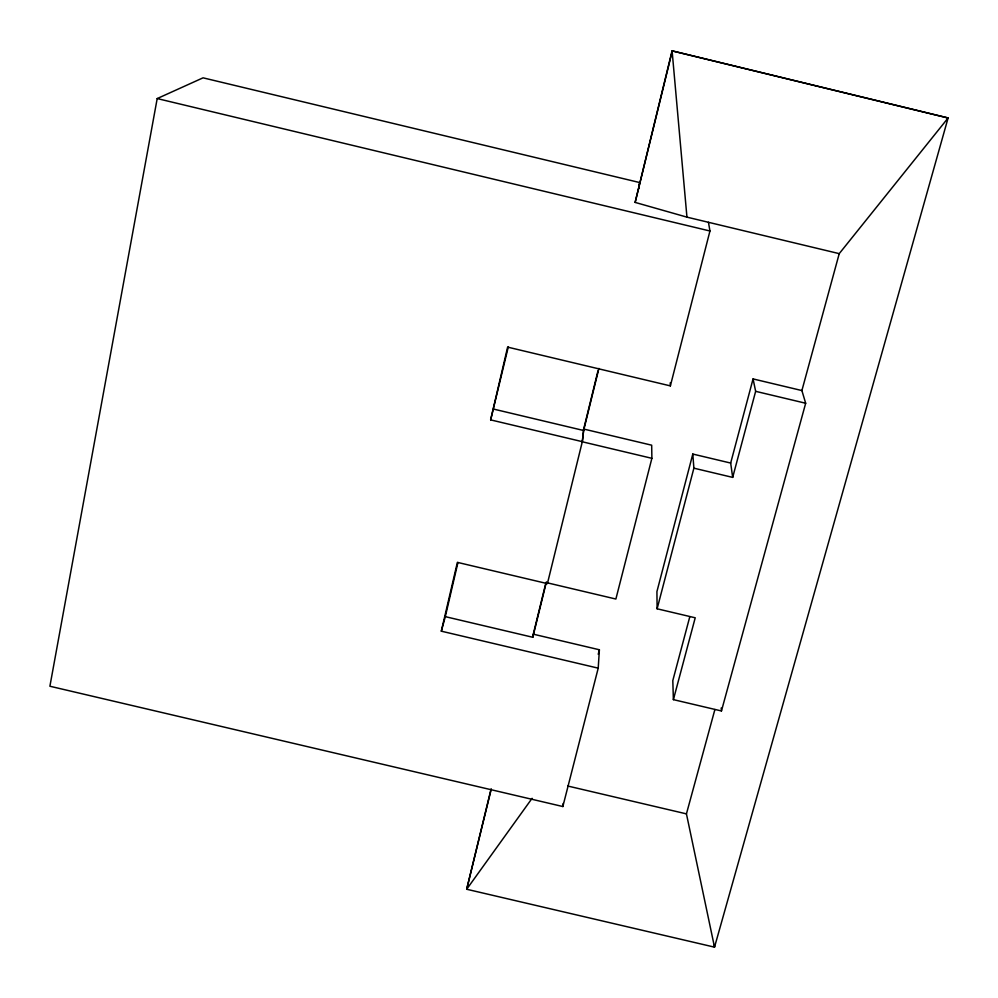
<?xml version="1.0" encoding="UTF-8"?>
<svg xmlns="http://www.w3.org/2000/svg" width="998" height="998" viewBox="0 0 998 998"><rect width="100%" height="100%" fill="white"/><g stroke="black" fill="none" stroke-linecap="round" stroke-linejoin="round"><path stroke-width="1.5" d="M639.144 188.522L639.331 182.472L203.056 77.832L157.197 98.565L49.9 686.237L562.847 806.534L598.214 668.161L599.386 649.773L533.281 634.179L545.918 582.732M672.066 50.848L948.1 117.976L839.231 253.642L686.948 217.14L635.14 202.407L672.066 50.848L948.1 117.976L714.518 947.152L466.69 889.255L490.979 789.368M562.847 806.534L563.134 803.502M598.214 668.161L441.316 631.173L457.383 562.361L547.403 583.63L582.321 441.677L583.63 430.5L598.9 368.424M441.316 631.173L445.308 616.652L532.807 637.285L533.281 634.179M582.321 441.665L490.642 419.884L507.62 347.117L670.369 385.889L709.952 231L708.443 222.292M445.308 616.652L457.932 562.56M490.642 419.884L508.356 346.643M491.29 788.969L466.69 889.255L532.096 798.313M635.14 202.407L672.153 51.472L686.948 217.14M583.481 429.913L597.977 370.907M532.807 637.285L546.417 581.884M598.239 654.289L599.386 649.773M651.881 458.319L582.308 441.79L583.743 429.053L651.682 445.195L651.881 458.319L615.878 599.037L547.578 582.894M692.799 454.053L693.884 468.174L732.682 477.393L730.673 463.06L692.799 454.053L656.921 591.639L657.121 608.792L695.219 617.787L673.388 699.635L721.454 710.963L805.673 403.242L801.893 390.555L839.231 253.642M657.121 608.792L693.884 468.174M689.793 616.752L672.814 680.561L673.388 699.635M730.673 463.06L753.066 378.916L801.893 390.555M732.682 477.393L755.648 391.328L753.066 378.916M714.381 944.894L714.518 947.152L686.437 813.869L714.892 709.528M567.812 786.037L686.437 813.869M493.761 409.13L583.63 430.5M157.197 98.565L709.952 231M755.648 391.328L805.673 403.242M721.205 707.994L721.454 710.963M670.232 382.82L670.369 385.889"/></g></svg>
